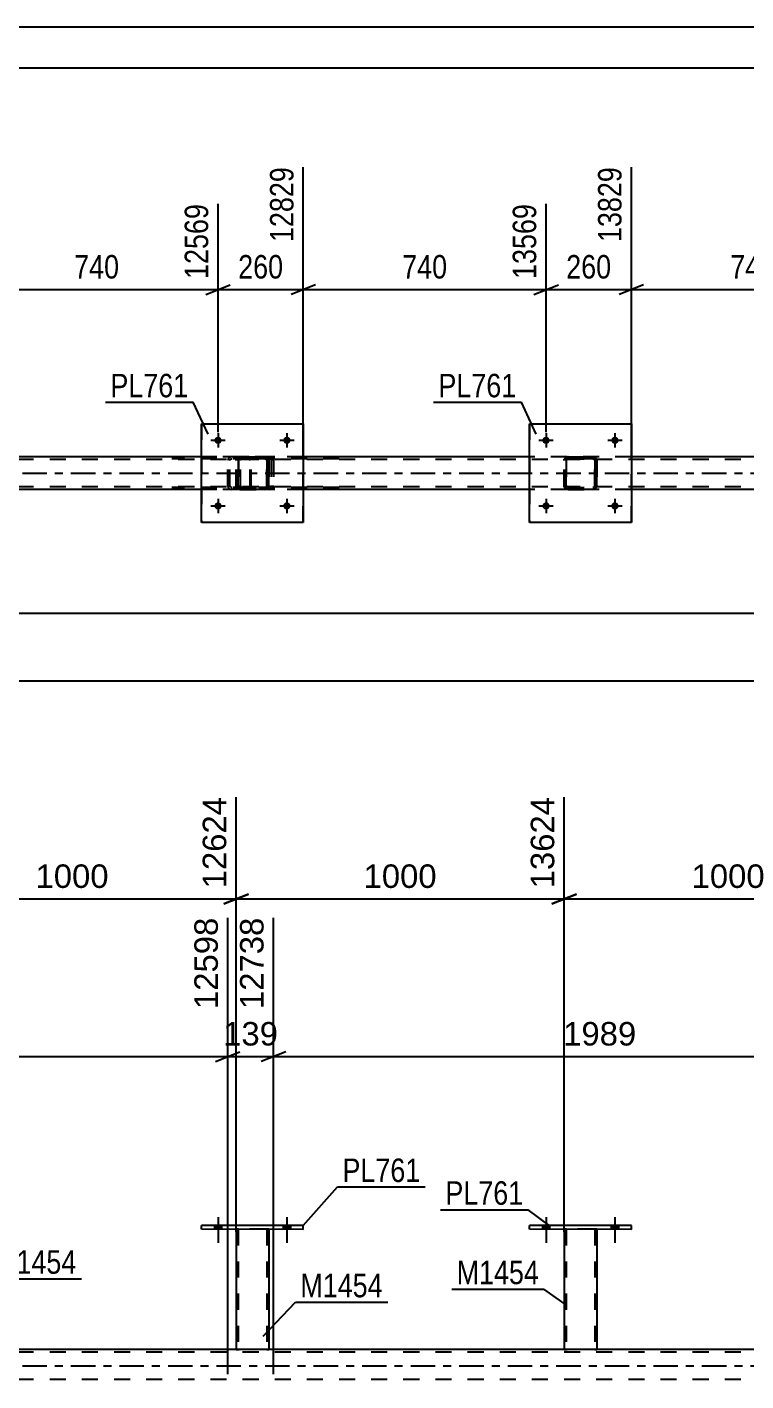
# Model space of a CAD drawing. Header units: millimetres. Extents: x 0 to 841, y 0 to 594.
# Drawn here: x 540.6 to 628.3, y 429 to 594 of the extents above; entities that cross this region are included whole.
import ezdxf

# ---------------------------------------------------------------- set-up
doc = ezdxf.new("R2010")
doc.units = ezdxf.units.MM
doc.linetypes.add('DXK_LINE_DOT2', pattern=[3.9198, 1.9599, -1.9599])
doc.linetypes.add('DXK_LINE_DOT3', pattern=[5.9187, 2.979, -0.9799, 0.9799, -0.9799])
doc.styles.add('Arial', font='ARIAL.TTF', dxfattribs={"height": 0.2})
doc.styles.add('Arial Narrow', font='ARIALN.TTF', dxfattribs={"height": 0.2})

# ---------------------------------------------------------------- blocks, each defined once
blk = doc.blocks.new('Unknown-317306913-1117')
at = {"color": 5, "linetype": 'Continuous'}
for p, q in [((841, 594), (0, 594)), ((836, 589), (5, 589))]:
    blk.add_line(p, q, dxfattribs=at)
blk = doc.blocks.new('Bolt-317306913-2184 - 2138')
at = {"linetype": 'Continuous'}
for points in [[(603.44, 447.46), (604.32, 447.46), (604.32, 447.94), (603.44, 447.94)], [(611.84, 447.45), (612.72, 447.45), (612.72, 447.93), (611.84, 447.93)]]:
    blk.add_hatch(color=1, dxfattribs=at).paths.add_polyline_path(points)
at = {"color": 1, "linetype": 'Continuous'}
for p, q in [((603.88, 448.94), (603.88, 445.82)), ((612.28, 448.93), (612.28, 445.81)), ((603.44, 447.94), (603.44, 447.46)), ((604.32, 447.94), (604.32, 447.46)), ((611.84, 447.93), (611.84, 447.45)), ((612.72, 447.93), (612.72, 447.45))]:
    blk.add_line(p, q, dxfattribs=at)
blk = doc.blocks.new('Part-317306913-2249 - 2138')
at = {"color": 7, "linetype": 'DXK_LINE_DOT2'}
for p, q in [((709.95, 432.5), (113.88, 432.5)), ((570.08, 432.82), (566.08, 432.82)), ((610.08, 432.82), (606.08, 432.82)), ((709.95, 429.14), (113.88, 429.14))]:
    blk.add_line(p, q, dxfattribs=at)
at = {"color": 2, "linetype": 'Continuous'}
for p, q in [((566.08, 432.82), (530.07, 432.82)), ((606.08, 432.82), (570.08, 432.82)), ((646.07, 432.82), (610.08, 432.82))]:
    blk.add_line(p, q, dxfattribs=at)
at = {"color": 7, "linetype": 'DXK_LINE_DOT3'}
blk.add_line((113.88, 430.82), (719.75, 430.82), dxfattribs=at)
blk = doc.blocks.new('Bolt-317306913-2185 - 2138')
at = {"linetype": 'Continuous'}
for points in [[(603.44, 447.46), (604.32, 447.46), (604.32, 447.94), (603.44, 447.94)], [(611.84, 447.45), (612.72, 447.45), (612.72, 447.93), (611.84, 447.93)]]:
    blk.add_hatch(color=1, dxfattribs=at).paths.add_polyline_path(points)
at = {"color": 1, "linetype": 'Continuous'}
for p, q in [((603.88, 448.94), (603.88, 445.82)), ((612.28, 448.93), (612.28, 445.81)), ((603.44, 447.94), (603.44, 447.46)), ((604.32, 447.94), (604.32, 447.46)), ((611.84, 447.93), (611.84, 447.45)), ((612.72, 447.93), (612.72, 447.45))]:
    blk.add_line(p, q, dxfattribs=at)
blk = doc.blocks.new('Bolt-317306913-2186 - 2138')
at = {"linetype": 'Continuous'}
for points in [[(563.44, 447.46), (564.32, 447.46), (564.32, 447.94), (563.44, 447.94)], [(571.84, 447.45), (572.72, 447.45), (572.72, 447.93), (571.84, 447.93)]]:
    blk.add_hatch(color=1, dxfattribs=at).paths.add_polyline_path(points)
at = {"color": 1, "linetype": 'Continuous'}
for p, q in [((563.88, 448.94), (563.88, 445.82)), ((572.28, 448.93), (572.28, 445.81)), ((563.44, 447.94), (563.44, 447.46)), ((564.32, 447.94), (564.32, 447.46)), ((571.84, 447.93), (571.84, 447.45)), ((572.72, 447.93), (572.72, 447.45))]:
    blk.add_line(p, q, dxfattribs=at)
blk = doc.blocks.new('Bolt-317306913-2187 - 2138')
at = {"linetype": 'Continuous'}
for points in [[(563.44, 447.46), (564.32, 447.46), (564.32, 447.94), (563.44, 447.94)], [(571.84, 447.45), (572.72, 447.45), (572.72, 447.93), (571.84, 447.93)]]:
    blk.add_hatch(color=1, dxfattribs=at).paths.add_polyline_path(points)
at = {"color": 1, "linetype": 'Continuous'}
for p, q in [((563.88, 448.94), (563.88, 445.82)), ((572.28, 448.93), (572.28, 445.81)), ((563.44, 447.94), (563.44, 447.46)), ((564.32, 447.94), (564.32, 447.46)), ((571.84, 447.93), (571.84, 447.45)), ((572.72, 447.93), (572.72, 447.45))]:
    blk.add_line(p, q, dxfattribs=at)
blk = doc.blocks.new('Part-317306913-2329 - 2138')
at = {"color": 2, "linetype": 'Continuous'}
for p, q in [((601.88, 447.46), (601.88, 447.94)), ((614.28, 447.93), (601.88, 447.94)), ((614.28, 447.45), (601.88, 447.46)), ((614.28, 447.45), (614.28, 447.93))]:
    blk.add_line(p, q, dxfattribs=at)
blk = doc.blocks.new('Part-317306913-2334 - 2138')
at = {"color": 7, "linetype": 'DXK_LINE_DOT2'}
for p, q in [((606.08, 447.46), (606.08, 447.46)), ((606.08, 447.46), (606.08, 447.45)), ((606.08, 447.45), (606.08, 447.46)), ((606.12, 447.46), (606.08, 447.46)), ((606.08, 447.46), (606.12, 447.46)), ((606.22, 447.46), (606.12, 447.46)), ((606.12, 447.46), (606.22, 447.46)), ((606.34, 447.46), (606.22, 447.46)), ((606.22, 447.46), (606.38, 447.46)), ((606.32, 447.46), (606.32, 447.46)), ((606.32, 447.46), (606.32, 432.82)), ((606.34, 447.46), (606.32, 447.46)), ((606.32, 447.46), (606.34, 447.46)), ((609.78, 447.46), (606.34, 447.46)), ((606.39, 447.46), (606.34, 447.46)), ((606.34, 447.46), (606.39, 447.46)), ((609.78, 447.46), (606.38, 447.46)), ((609.69, 447.46), (606.39, 447.46)), ((606.39, 447.46), (606.47, 447.46)), ((609.77, 447.46), (606.47, 447.46)), ((609.77, 447.46), (609.69, 447.46)), ((609.82, 447.46), (609.77, 447.46)), ((609.77, 447.46), (609.82, 447.46)), ((609.78, 447.46), (609.94, 447.46)), ((609.94, 447.46), (609.78, 447.46)), ((609.84, 447.46), (609.82, 447.46)), ((609.82, 447.46), (609.84, 447.46)), ((609.84, 447.46), (609.84, 447.46)), ((609.84, 447.46), (609.84, 432.81)), ((609.94, 447.46), (610.04, 447.46)), ((610.04, 447.46), (609.94, 447.46)), ((610.04, 447.46), (610.08, 447.46)), ((610.08, 447.46), (610.04, 447.46)), ((610.08, 447.46), (610.08, 447.46)), ((610.08, 447.46), (610.08, 447.45)), ((610.08, 447.45), (610.08, 447.46)), ((606.08, 432.82), (606.11, 432.82)), ((606.11, 432.82), (606.22, 432.82)), ((606.22, 432.82), (606.37, 432.82)), ((606.33, 432.82), (606.32, 432.82)), ((606.32, 432.82), (606.33, 432.82)), ((606.39, 432.82), (606.33, 432.82)), ((606.33, 432.82), (606.37, 432.82)), ((609.84, 432.82), (606.37, 432.82)), ((606.37, 432.82), (606.39, 432.82)), ((609.69, 432.82), (606.39, 432.82)), ((606.39, 432.82), (606.46, 432.82)), ((609.82, 432.81), (606.46, 432.82)), ((609.77, 432.82), (609.69, 432.82)), ((609.82, 432.82), (609.77, 432.82)), ((609.84, 432.82), (609.82, 432.82)), ((609.82, 432.81), (609.84, 432.81)), ((609.84, 432.82), (609.94, 432.82)), ((609.94, 432.82), (610.04, 432.82)), ((610.04, 432.82), (610.08, 432.82))]:
    blk.add_line(p, q, dxfattribs=at)
at = {"color": 2, "linetype": 'Continuous'}
for p, q in [((606.08, 447.45), (606.08, 432.82)), ((610.08, 447.45), (610.08, 432.81)), ((606.11, 432.82), (606.08, 432.82)), ((606.22, 432.82), (606.11, 432.82)), ((606.37, 432.82), (606.22, 432.82)), ((609.78, 432.81), (606.37, 432.82)), ((609.94, 432.81), (609.78, 432.81)), ((610.04, 432.81), (609.94, 432.81)), ((610.08, 432.81), (610.04, 432.81))]:
    blk.add_line(p, q, dxfattribs=at)
blk = doc.blocks.new('Part-317306913-2344 - 2138')
at = {"color": 2, "linetype": 'Continuous'}
for p, q in [((561.88, 447.46), (561.88, 447.94)), ((574.28, 447.93), (561.88, 447.94)), ((574.28, 447.45), (561.88, 447.46)), ((574.28, 447.45), (574.28, 447.93))]:
    blk.add_line(p, q, dxfattribs=at)
blk = doc.blocks.new('Part-317306913-2349 - 2138')
at = {"color": 7, "linetype": 'DXK_LINE_DOT2'}
for p, q in [((566.08, 447.46), (566.08, 447.46)), ((566.08, 447.46), (566.08, 447.45)), ((566.08, 447.45), (566.08, 447.46)), ((566.12, 447.46), (566.08, 447.46)), ((566.08, 447.46), (566.12, 447.46)), ((566.22, 447.46), (566.12, 447.46)), ((566.12, 447.46), (566.22, 447.46)), ((566.34, 447.46), (566.22, 447.46)), ((566.22, 447.46), (566.38, 447.46)), ((566.32, 447.46), (566.32, 447.46)), ((566.32, 447.46), (566.32, 432.82)), ((566.34, 447.46), (566.32, 447.46)), ((566.32, 447.46), (566.34, 447.46)), ((569.78, 447.46), (566.34, 447.46)), ((566.39, 447.46), (566.34, 447.46)), ((566.34, 447.46), (566.39, 447.46)), ((569.78, 447.46), (566.38, 447.46)), ((569.69, 447.46), (566.39, 447.46)), ((566.39, 447.46), (566.47, 447.46)), ((569.77, 447.46), (566.47, 447.46)), ((569.77, 447.46), (569.69, 447.46)), ((569.82, 447.46), (569.77, 447.46)), ((569.77, 447.46), (569.82, 447.46)), ((569.78, 447.46), (569.94, 447.46)), ((569.94, 447.46), (569.78, 447.46)), ((569.84, 447.46), (569.82, 447.46)), ((569.82, 447.46), (569.84, 447.46)), ((569.84, 447.46), (569.84, 447.46)), ((569.84, 447.46), (569.84, 432.81)), ((569.94, 447.46), (570.04, 447.46)), ((570.04, 447.46), (569.94, 447.46)), ((570.04, 447.46), (570.08, 447.46)), ((570.08, 447.46), (570.04, 447.46)), ((570.08, 447.46), (570.08, 447.46)), ((570.08, 447.46), (570.08, 447.45)), ((570.08, 447.45), (570.08, 447.46)), ((566.08, 432.82), (566.11, 432.82)), ((566.11, 432.82), (566.22, 432.82)), ((566.22, 432.82), (566.37, 432.82)), ((566.33, 432.82), (566.32, 432.82)), ((566.32, 432.82), (566.33, 432.82)), ((566.39, 432.82), (566.33, 432.82)), ((566.33, 432.82), (566.37, 432.82)), ((569.84, 432.82), (566.37, 432.82)), ((566.37, 432.82), (566.39, 432.82)), ((569.69, 432.82), (566.39, 432.82)), ((566.39, 432.82), (566.46, 432.82)), ((569.82, 432.81), (566.46, 432.82)), ((569.77, 432.82), (569.69, 432.82)), ((569.82, 432.82), (569.77, 432.82)), ((569.84, 432.82), (569.82, 432.82)), ((569.82, 432.81), (569.84, 432.81)), ((569.84, 432.82), (569.94, 432.82)), ((569.94, 432.82), (570.04, 432.82)), ((570.04, 432.82), (570.08, 432.82))]:
    blk.add_line(p, q, dxfattribs=at)
at = {"color": 2, "linetype": 'Continuous'}
for p, q in [((566.08, 447.45), (566.08, 432.82)), ((570.08, 447.45), (570.08, 432.81)), ((566.11, 432.82), (566.08, 432.82)), ((566.22, 432.82), (566.11, 432.82)), ((566.37, 432.82), (566.22, 432.82)), ((569.78, 432.81), (566.37, 432.82)), ((569.94, 432.81), (569.78, 432.81)), ((570.04, 432.81), (569.94, 432.81)), ((570.08, 432.81), (570.04, 432.81))]:
    blk.add_line(p, q, dxfattribs=at)
blk = doc.blocks.new('Part-317306913-1237 - 1234')
at = {"color": 7, "linetype": 'DXK_LINE_DOT2'}
for p, q in [((566.42, 541.33), (566.38, 541.15)), ((566.65, 541.24), (566.71, 541.32)), ((566.89, 541.63), (566.69, 541.59)), ((566.71, 541.32), (566.79, 541.37)), ((566.79, 541.37), (566.89, 541.39)), ((578.66, 541.63), (566.89, 541.63)), ((578.66, 541.39), (566.89, 541.39)), ((570.32, 541.59), (570.12, 541.63)), ((570.12, 541.39), (570.22, 541.37)), ((570.22, 541.37), (570.3, 541.32)), ((570.3, 541.32), (570.36, 541.24)), ((570.63, 541.15), (570.6, 541.33)), ((566.38, 541.15), (566.38, 538.11)), ((566.63, 541.15), (566.65, 541.24)), ((566.63, 538.11), (566.63, 541.15)), ((570.36, 541.24), (570.38, 541.15)), ((570.38, 541.15), (570.38, 538.11)), ((570.63, 541.15), (570.63, 538.11)), ((566.38, 538.11), (566.39, 538.07)), ((566.39, 538.07), (566.42, 537.92)), ((566.65, 538.02), (566.63, 538.11)), ((566.71, 537.94), (566.65, 538.02)), ((570.36, 538.02), (570.3, 537.94)), ((570.38, 538.11), (570.36, 538.02)), ((570.6, 537.92), (570.63, 538.07)), ((570.63, 538.07), (570.63, 538.11)), ((566.69, 537.66), (566.89, 537.63)), ((566.79, 537.89), (566.71, 537.94)), ((566.89, 537.87), (566.79, 537.89)), ((578.66, 537.87), (566.89, 537.87)), ((578.66, 537.63), (566.89, 537.63)), ((570.22, 537.89), (570.12, 537.87)), ((570.12, 537.63), (570.32, 537.66)), ((570.3, 537.94), (570.22, 537.89))]:
    blk.add_line(p, q, dxfattribs=at)
for centre, start, end in [((566.87, 541.13), 110.7583, 155.68), ((570.14, 541.13), 24.32, 69.2417), ((566.87, 538.13), 204.32, 249.2417), ((570.14, 538.13), 290.7583, 335.68)]:
    blk.add_arc(centre, 0.496, start, end, dxfattribs=at)
blk = doc.blocks.new('Part-317306913-1243 - 1234')
at = {"color": 7, "linetype": 'DXK_LINE_DOT2'}
for p, q in [((567.65, 541.63), (558.25, 541.63)), ((567.65, 541.39), (558.25, 541.39)), ((565.1, 541.33), (565.06, 541.15)), ((565.33, 541.24), (565.39, 541.32)), ((565.56, 541.63), (565.37, 541.59)), ((565.39, 541.32), (565.47, 541.37)), ((565.47, 541.37), (565.56, 541.39)), ((566.38, 541.63), (566.38, 541.39)), ((567.76, 541.59), (567.65, 541.63)), ((567.65, 541.39), (567.71, 541.37)), ((567.71, 541.37), (567.75, 541.32)), ((567.75, 541.32), (567.78, 541.24)), ((567.85, 541.49), (567.76, 541.59)), ((567.9, 541.33), (567.85, 541.49)), ((567.93, 541.15), (567.9, 541.33)), ((565.06, 538.11), (565.06, 541.15)), ((565.31, 541.15), (565.33, 541.24)), ((565.31, 538.11), (565.31, 541.15)), ((567.78, 541.24), (567.79, 541.15)), ((567.79, 538.11), (567.79, 541.15)), ((567.93, 538.11), (567.93, 541.15)), ((565.06, 538.11), (565.07, 538.07)), ((565.07, 538.07), (565.1, 537.92)), ((565.33, 538.02), (565.31, 538.11)), ((565.39, 537.94), (565.33, 538.02)), ((567.78, 538.02), (567.75, 537.94)), ((567.79, 538.11), (567.78, 538.02)), ((567.9, 537.92), (567.93, 538.11)), ((567.65, 537.87), (558.25, 537.87)), ((567.65, 537.63), (558.25, 537.63)), ((565.37, 537.66), (565.56, 537.63)), ((565.47, 537.89), (565.39, 537.94)), ((565.56, 537.87), (565.47, 537.89)), ((566.38, 537.66), (566.38, 537.87)), ((566.38, 537.63), (566.38, 537.66)), ((567.71, 537.89), (567.65, 537.87)), ((567.65, 537.63), (567.76, 537.66)), ((567.75, 537.94), (567.71, 537.89)), ((567.76, 537.66), (567.85, 537.77)), ((567.85, 537.77), (567.9, 537.92))]:
    blk.add_line(p, q, dxfattribs=at)
for centre, start, end in [((565.55, 541.13), 111.1941, 156.1506), ((565.55, 538.12), 203.8494, 248.8059)]:
    blk.add_arc(centre, 0.492, start, end, dxfattribs=at)
blk = doc.blocks.new('Part-317306913-1413 - 1234')
at = {"color": 2, "linetype": 'Continuous'}
for p, q in [((601.88, 533.63), (601.88, 545.63)), ((601.88, 545.63), (601.88, 545.63)), ((601.88, 545.63), (614.28, 545.63)), ((614.28, 545.63), (614.28, 533.63)), ((601.88, 533.63), (601.88, 533.63)), ((614.28, 533.63), (601.88, 533.63))]:
    blk.add_line(p, q, dxfattribs=at)
at = {"color": 7, "linetype": 'DXK_LINE_DOT2'}
for p, q in [((601.88, 545.63), (601.88, 533.63)), ((601.88, 545.63), (601.88, 545.63)), ((614.28, 533.63), (614.28, 545.63)), ((601.88, 533.63), (601.88, 533.63))]:
    blk.add_line(p, q, dxfattribs=at)
blk = doc.blocks.new('Part-317306913-1414 - 1234')
at = {"color": 7, "linetype": 'DXK_LINE_DOT2'}
for p, q in [((606.08, 541.15), (606.11, 541.33)), ((606.12, 541.33), (606.08, 541.15)), ((606.39, 541.32), (606.33, 541.24)), ((606.34, 541.24), (606.39, 541.32)), ((606.37, 541.59), (606.56, 541.63)), ((606.56, 541.63), (606.38, 541.59)), ((606.39, 541.32), (606.47, 541.37)), ((606.46, 541.37), (606.39, 541.32)), ((606.56, 541.39), (606.46, 541.37)), ((606.47, 541.37), (606.56, 541.39)), ((606.56, 541.63), (609.6, 541.63)), ((606.56, 541.63), (606.56, 541.63)), ((606.56, 541.63), (609.6, 541.63)), ((606.56, 541.39), (609.6, 541.39)), ((606.56, 541.39), (606.56, 541.39)), ((609.6, 541.39), (606.56, 541.39)), ((609.6, 541.63), (609.6, 541.63)), ((609.6, 541.63), (609.78, 541.59)), ((609.78, 541.59), (609.6, 541.63)), ((609.6, 541.39), (609.6, 541.39)), ((609.6, 541.39), (609.69, 541.37)), ((609.69, 541.37), (609.6, 541.39)), ((609.69, 541.37), (609.69, 541.37)), ((609.69, 541.37), (609.77, 541.32)), ((609.77, 541.32), (609.69, 541.37)), ((609.77, 541.32), (609.82, 541.24)), ((609.82, 541.24), (609.77, 541.32)), ((610.04, 541.33), (610.08, 541.15)), ((610.08, 541.15), (610.04, 541.33)), ((606.08, 538.11), (606.08, 541.15)), ((606.08, 541.15), (606.08, 541.15)), ((606.08, 538.11), (606.08, 541.15)), ((606.32, 541.15), (606.34, 541.24)), ((606.33, 541.24), (606.32, 541.15)), ((606.32, 538.11), (606.32, 541.15)), ((606.32, 541.15), (606.32, 541.15)), ((606.32, 541.15), (606.32, 538.11)), ((609.82, 541.24), (609.84, 541.15)), ((609.84, 541.15), (609.82, 541.24)), ((609.84, 538.11), (609.84, 541.15)), ((609.84, 541.15), (609.84, 541.15)), ((609.84, 541.15), (609.84, 538.11)), ((610.08, 538.11), (610.08, 541.15)), ((610.08, 541.15), (610.08, 541.15)), ((610.08, 541.15), (610.08, 538.11)), ((606.08, 538.11), (606.08, 538.11)), ((606.11, 537.92), (606.08, 538.11)), ((606.08, 538.11), (606.12, 537.92)), ((606.32, 538.11), (606.32, 538.11)), ((606.34, 538.01), (606.32, 538.11)), ((606.32, 538.11), (606.33, 538.02)), ((606.33, 538.02), (606.39, 537.94)), ((606.39, 537.94), (606.34, 538.01)), ((609.77, 537.94), (609.82, 538.02)), ((609.82, 538.01), (609.77, 537.94)), ((609.84, 538.11), (609.82, 538.01)), ((609.82, 538.02), (609.84, 538.11)), ((609.84, 538.11), (609.84, 538.11)), ((610.08, 538.11), (610.04, 537.92)), ((610.04, 537.92), (610.08, 538.11)), ((610.08, 538.11), (610.08, 538.11)), ((606.37, 537.66), (606.38, 537.66)), ((606.56, 537.63), (606.37, 537.66)), ((606.38, 537.66), (606.56, 537.63)), ((606.47, 537.88), (606.39, 537.94)), ((606.39, 537.94), (606.46, 537.89)), ((606.46, 537.89), (606.56, 537.87)), ((606.56, 537.87), (606.47, 537.88)), ((606.56, 537.87), (609.6, 537.87)), ((606.56, 537.87), (606.56, 537.87)), ((606.56, 537.87), (609.6, 537.87)), ((606.56, 537.63), (609.6, 537.63)), ((606.56, 537.63), (606.56, 537.63)), ((606.56, 537.63), (609.6, 537.63)), ((609.6, 537.87), (609.69, 537.89)), ((609.69, 537.88), (609.6, 537.87)), ((609.6, 537.87), (609.6, 537.87)), ((609.78, 537.66), (609.6, 537.63)), ((609.6, 537.63), (609.78, 537.66)), ((609.6, 537.63), (609.6, 537.63)), ((609.77, 537.94), (609.69, 537.88)), ((609.69, 537.89), (609.77, 537.94))]:
    blk.add_line(p, q, dxfattribs=at)
at = {"color": 7, "linetype": 'DXK_LINE_DOT3'}
blk.add_line((608.08, 539.63), (608.07, 539.63), dxfattribs=at)
at = {"color": 7, "linetype": 'DXK_LINE_DOT2'}
for centre, start, end in [((606.56, 541.15), 112.5, 157.5), ((606.56, 541.15), 112.5, 157.5), ((609.6, 541.15), 22.5, 67.5), ((609.6, 541.15), 22.5, 67.5), ((606.56, 538.11), 202.5, 247.5), ((606.56, 538.11), 202.5, 247.5), ((609.6, 538.11), 292.5, 337.5), ((609.6, 538.11), 292.5, 337.5)]:
    blk.add_arc(centre, 0.48, start, end, dxfattribs=at)
blk = doc.blocks.new('Part-317306913-1391 - 1234')
at = {"color": 7, "linetype": 'DXK_LINE_DOT2'}
for p, q in [((566.08, 541.15), (566.11, 541.33)), ((566.12, 541.33), (566.08, 541.15)), ((566.39, 541.32), (566.33, 541.24)), ((566.34, 541.24), (566.39, 541.32)), ((566.37, 541.59), (566.56, 541.63)), ((566.56, 541.63), (566.38, 541.59)), ((566.39, 541.32), (566.47, 541.37)), ((566.46, 541.37), (566.39, 541.32)), ((566.56, 541.39), (566.46, 541.37)), ((566.47, 541.37), (566.56, 541.39)), ((566.56, 541.63), (569.6, 541.63)), ((566.56, 541.63), (566.56, 541.63)), ((566.56, 541.63), (569.6, 541.63)), ((566.56, 541.39), (569.6, 541.39)), ((566.56, 541.39), (566.56, 541.39)), ((569.6, 541.39), (566.56, 541.39)), ((569.6, 541.63), (569.6, 541.63)), ((569.6, 541.63), (569.78, 541.59)), ((569.78, 541.59), (569.6, 541.63)), ((569.6, 541.39), (569.6, 541.39)), ((569.6, 541.39), (569.69, 541.37)), ((569.69, 541.37), (569.6, 541.39)), ((569.69, 541.37), (569.69, 541.37)), ((569.69, 541.37), (569.77, 541.32)), ((569.77, 541.32), (569.69, 541.37)), ((569.77, 541.32), (569.82, 541.24)), ((569.82, 541.24), (569.77, 541.32)), ((570.04, 541.33), (570.08, 541.15)), ((570.08, 541.15), (570.04, 541.33)), ((566.08, 538.11), (566.08, 541.15)), ((566.08, 541.15), (566.08, 541.15)), ((566.08, 538.11), (566.08, 541.15)), ((566.32, 541.15), (566.34, 541.24)), ((566.33, 541.24), (566.32, 541.15)), ((566.32, 538.11), (566.32, 541.15)), ((566.32, 541.15), (566.32, 541.15)), ((566.32, 541.15), (566.32, 538.11)), ((569.82, 541.24), (569.84, 541.15)), ((569.84, 541.15), (569.82, 541.24)), ((569.84, 538.11), (569.84, 541.15)), ((569.84, 541.15), (569.84, 541.15)), ((569.84, 541.15), (569.84, 538.11)), ((570.08, 538.11), (570.08, 541.15)), ((570.08, 541.15), (570.08, 541.15)), ((570.08, 541.15), (570.08, 538.11)), ((566.08, 538.11), (566.08, 538.11)), ((566.11, 537.92), (566.08, 538.11)), ((566.08, 538.11), (566.12, 537.92)), ((566.32, 538.11), (566.32, 538.11)), ((566.34, 538.01), (566.32, 538.11)), ((566.32, 538.11), (566.33, 538.02)), ((566.33, 538.02), (566.39, 537.94)), ((566.39, 537.94), (566.34, 538.01)), ((569.77, 537.94), (569.82, 538.02)), ((569.82, 538.01), (569.77, 537.94)), ((569.84, 538.11), (569.82, 538.01)), ((569.82, 538.02), (569.84, 538.11)), ((569.84, 538.11), (569.84, 538.11)), ((570.08, 538.11), (570.04, 537.92)), ((570.04, 537.92), (570.08, 538.11)), ((570.08, 538.11), (570.08, 538.11)), ((566.37, 537.66), (566.38, 537.66)), ((566.56, 537.63), (566.37, 537.66)), ((566.38, 537.66), (566.56, 537.63)), ((566.47, 537.88), (566.39, 537.94)), ((566.39, 537.94), (566.46, 537.89)), ((566.46, 537.89), (566.56, 537.87)), ((566.56, 537.87), (566.47, 537.88)), ((566.56, 537.87), (569.6, 537.87)), ((566.56, 537.87), (566.56, 537.87)), ((566.56, 537.87), (569.6, 537.87)), ((566.56, 537.63), (569.6, 537.63)), ((566.56, 537.63), (566.56, 537.63)), ((566.56, 537.63), (569.6, 537.63)), ((569.6, 537.87), (569.69, 537.89)), ((569.69, 537.88), (569.6, 537.87)), ((569.6, 537.87), (569.6, 537.87)), ((569.78, 537.66), (569.6, 537.63)), ((569.6, 537.63), (569.78, 537.66)), ((569.6, 537.63), (569.6, 537.63)), ((569.77, 537.94), (569.69, 537.88)), ((569.69, 537.89), (569.77, 537.94))]:
    blk.add_line(p, q, dxfattribs=at)
at = {"color": 7, "linetype": 'DXK_LINE_DOT3'}
blk.add_line((568.08, 539.63), (568.07, 539.63), dxfattribs=at)
at = {"color": 7, "linetype": 'DXK_LINE_DOT2'}
for centre, start, end in [((566.56, 541.15), 112.5, 157.5), ((566.56, 541.15), 112.5, 157.5), ((569.6, 541.15), 22.5, 67.5), ((569.6, 541.15), 22.5, 67.5), ((566.56, 538.11), 202.5, 247.5), ((566.56, 538.11), 202.5, 247.5), ((569.6, 538.11), 292.5, 337.5), ((569.6, 538.11), 292.5, 337.5)]:
    blk.add_arc(centre, 0.48, start, end, dxfattribs=at)
blk = doc.blocks.new('Part-317306913-1396 - 1234')
at = {"color": 2, "linetype": 'Continuous'}
for p, q in [((561.88, 533.63), (561.88, 545.63)), ((561.88, 545.63), (561.88, 545.63)), ((561.88, 545.63), (574.28, 545.63)), ((574.28, 545.63), (574.28, 533.63)), ((561.88, 533.63), (561.88, 533.63)), ((574.28, 533.63), (561.88, 533.63))]:
    blk.add_line(p, q, dxfattribs=at)
at = {"color": 7, "linetype": 'DXK_LINE_DOT2'}
for p, q in [((561.88, 545.63), (561.88, 533.63)), ((561.88, 545.63), (561.88, 545.63)), ((574.28, 533.63), (574.28, 545.63)), ((561.88, 533.63), (561.88, 533.63))]:
    blk.add_line(p, q, dxfattribs=at)
blk = doc.blocks.new('Part-317306913-1468 - 1234')
at = {"color": 7, "linetype": 'DXK_LINE_DOT2'}
for p, q in [((709.95, 541.31), (113.88, 541.31)), ((574.28, 541.63), (561.88, 541.63)), ((614.28, 541.63), (601.88, 541.63)), ((709.95, 537.95), (113.88, 537.95)), ((574.28, 537.63), (561.88, 537.63)), ((614.28, 537.63), (601.88, 537.63))]:
    blk.add_line(p, q, dxfattribs=at)
at = {"color": 2, "linetype": 'Continuous'}
for p, q in [((561.88, 541.63), (534.28, 541.63)), ((601.88, 541.63), (574.28, 541.63)), ((641.88, 541.63), (614.28, 541.63)), ((561.88, 537.63), (534.28, 537.63)), ((601.88, 537.63), (574.28, 537.63)), ((641.88, 537.63), (614.28, 537.63))]:
    blk.add_line(p, q, dxfattribs=at)
at = {"color": 7, "linetype": 'DXK_LINE_DOT3'}
blk.add_line((113.88, 539.63), (709.95, 539.63), dxfattribs=at)
blk = doc.blocks.new('Bolt-317306913-1498 - 1234')
at = {"linetype": 'Continuous'}
for points in [[(563.44, 535.63), (563.45, 535.72), (563.48, 535.81), (563.53, 535.89), (563.59, 535.95), (563.66, 536.01), (563.75, 536.05), (563.84, 536.06), (563.93, 536.06), (564.02, 536.05), (564.1, 536.01), (564.18, 535.95), (564.24, 535.89), (564.28, 535.81), (564.31, 535.72), (564.32, 535.63), (564.31, 535.54), (564.28, 535.45), (564.24, 535.37), (564.18, 535.3), (564.1, 535.25), (564.02, 535.21), (563.93, 535.19), (563.84, 535.19), (563.75, 535.21), (563.66, 535.25), (563.59, 535.3), (563.53, 535.37), (563.48, 535.45), (563.45, 535.54)], [(571.84, 535.63), (571.85, 535.72), (571.88, 535.81), (571.93, 535.89), (571.99, 535.95), (572.06, 536.01), (572.15, 536.05), (572.24, 536.06), (572.33, 536.06), (572.42, 536.05), (572.5, 536.01), (572.58, 535.95), (572.64, 535.89), (572.68, 535.81), (572.71, 535.72), (572.72, 535.63), (572.71, 535.54), (572.68, 535.45), (572.64, 535.37), (572.58, 535.3), (572.5, 535.25), (572.42, 535.21), (572.33, 535.19), (572.24, 535.19), (572.15, 535.21), (572.06, 535.25), (571.99, 535.3), (571.93, 535.37), (571.88, 535.45), (571.85, 535.54)]]:
    blk.add_hatch(color=1, dxfattribs=at).paths.add_polyline_path(points)
at = {"color": 1, "linetype": 'Continuous'}
for p, q in [((563.88, 536.51), (563.88, 534.75)), ((572.28, 536.51), (572.28, 534.75)), ((563, 535.63), (564.76, 535.63)), ((571.4, 535.63), (573.16, 535.63))]:
    blk.add_line(p, q, dxfattribs=at)
blk = doc.blocks.new('Bolt-317306913-1499 - 1234')
at = {"linetype": 'Continuous'}
for points in [[(563.44, 543.63), (563.45, 543.72), (563.48, 543.81), (563.53, 543.89), (563.59, 543.95), (563.66, 544.01), (563.75, 544.05), (563.84, 544.06), (563.93, 544.06), (564.02, 544.05), (564.1, 544.01), (564.18, 543.95), (564.24, 543.89), (564.28, 543.81), (564.31, 543.72), (564.32, 543.63), (564.31, 543.54), (564.28, 543.45), (564.24, 543.37), (564.18, 543.3), (564.1, 543.25), (564.02, 543.21), (563.93, 543.19), (563.84, 543.19), (563.75, 543.21), (563.66, 543.25), (563.59, 543.3), (563.53, 543.37), (563.48, 543.45), (563.45, 543.54)], [(571.84, 543.63), (571.85, 543.72), (571.88, 543.81), (571.93, 543.89), (571.99, 543.95), (572.06, 544.01), (572.15, 544.05), (572.24, 544.06), (572.33, 544.06), (572.42, 544.05), (572.5, 544.01), (572.58, 543.95), (572.64, 543.89), (572.68, 543.81), (572.71, 543.72), (572.72, 543.63), (572.71, 543.54), (572.68, 543.45), (572.64, 543.37), (572.58, 543.3), (572.5, 543.25), (572.42, 543.21), (572.33, 543.19), (572.24, 543.19), (572.15, 543.21), (572.06, 543.25), (571.99, 543.3), (571.93, 543.37), (571.88, 543.45), (571.85, 543.54)]]:
    blk.add_hatch(color=1, dxfattribs=at).paths.add_polyline_path(points)
at = {"color": 1, "linetype": 'Continuous'}
for p, q in [((563, 543.63), (564.76, 543.63)), ((563.88, 544.51), (563.88, 542.75)), ((571.4, 543.63), (573.16, 543.63)), ((572.28, 544.51), (572.28, 542.75))]:
    blk.add_line(p, q, dxfattribs=at)
blk = doc.blocks.new('Bolt-317306913-1500 - 1234')
at = {"linetype": 'Continuous'}
for points in [[(603.44, 535.63), (603.45, 535.72), (603.48, 535.81), (603.52, 535.89), (603.59, 535.95), (603.66, 536.01), (603.74, 536.05), (603.83, 536.06), (603.93, 536.06), (604.02, 536.05), (604.1, 536.01), (604.18, 535.95), (604.24, 535.89), (604.28, 535.81), (604.31, 535.72), (604.32, 535.63), (604.31, 535.54), (604.28, 535.45), (604.24, 535.37), (604.18, 535.3), (604.1, 535.25), (604.02, 535.21), (603.93, 535.19), (603.83, 535.19), (603.74, 535.21), (603.66, 535.25), (603.59, 535.3), (603.52, 535.37), (603.48, 535.45), (603.45, 535.54)], [(611.84, 535.63), (611.85, 535.72), (611.88, 535.81), (611.92, 535.89), (611.99, 535.95), (612.06, 536.01), (612.14, 536.05), (612.23, 536.06), (612.33, 536.06), (612.42, 536.05), (612.5, 536.01), (612.58, 535.95), (612.64, 535.89), (612.68, 535.81), (612.71, 535.72), (612.72, 535.63), (612.71, 535.54), (612.68, 535.45), (612.64, 535.37), (612.58, 535.3), (612.5, 535.25), (612.42, 535.21), (612.33, 535.19), (612.23, 535.19), (612.14, 535.21), (612.06, 535.25), (611.99, 535.3), (611.92, 535.37), (611.88, 535.45), (611.85, 535.54)]]:
    blk.add_hatch(color=1, dxfattribs=at).paths.add_polyline_path(points)
at = {"color": 1, "linetype": 'Continuous'}
for p, q in [((603.88, 536.51), (603.88, 534.75)), ((612.28, 536.51), (612.28, 534.75)), ((603, 535.63), (604.76, 535.63)), ((611.4, 535.63), (613.16, 535.63))]:
    blk.add_line(p, q, dxfattribs=at)
blk = doc.blocks.new('Bolt-317306913-1501 - 1234')
at = {"linetype": 'Continuous'}
for points in [[(603.44, 543.63), (603.45, 543.72), (603.48, 543.81), (603.52, 543.89), (603.59, 543.95), (603.66, 544.01), (603.74, 544.05), (603.83, 544.06), (603.93, 544.06), (604.02, 544.05), (604.1, 544.01), (604.18, 543.95), (604.24, 543.89), (604.28, 543.81), (604.31, 543.72), (604.32, 543.63), (604.31, 543.54), (604.28, 543.45), (604.24, 543.37), (604.18, 543.3), (604.1, 543.25), (604.02, 543.21), (603.93, 543.19), (603.83, 543.19), (603.74, 543.21), (603.66, 543.25), (603.59, 543.3), (603.52, 543.37), (603.48, 543.45), (603.45, 543.54)], [(611.84, 543.63), (611.85, 543.72), (611.88, 543.81), (611.92, 543.89), (611.99, 543.95), (612.06, 544.01), (612.14, 544.05), (612.23, 544.06), (612.33, 544.06), (612.42, 544.05), (612.5, 544.01), (612.58, 543.95), (612.64, 543.89), (612.68, 543.81), (612.71, 543.72), (612.72, 543.63), (612.71, 543.54), (612.68, 543.45), (612.64, 543.37), (612.58, 543.3), (612.5, 543.25), (612.42, 543.21), (612.33, 543.19), (612.23, 543.19), (612.14, 543.21), (612.06, 543.25), (611.99, 543.3), (611.92, 543.37), (611.88, 543.45), (611.85, 543.54)]]:
    blk.add_hatch(color=1, dxfattribs=at).paths.add_polyline_path(points)
at = {"color": 1, "linetype": 'Continuous'}
for p, q in [((603, 543.63), (604.76, 543.63)), ((603.88, 544.51), (603.88, 542.75)), ((611.4, 543.63), (613.16, 543.63)), ((612.28, 544.51), (612.28, 542.75))]:
    blk.add_line(p, q, dxfattribs=at)
blk = doc.blocks.new('StraightDimension-317306913-3502 - 2138')
at = {"color": 7, "linetype": 'Continuous'}
for p, q in [((565.06, 429.82), (565.06, 485.43)), ((570.63, 429.82), (570.63, 485.43)), ((563.56, 467.91), (566.56, 469.11)), ((572.13, 469.11), (569.13, 467.91)), ((565.06, 468.51), (570.63, 468.51))]:
    blk.add_line(p, q, dxfattribs=at)
at = {"color": 0}
blk.add_wipeout([(571.78, 469.26), (571.78, 473.46), (563.91, 473.46), (563.91, 469.26)], dxfattribs=at)
at = {"color": 3, "style": 'Arial'}
blk.add_text('139', height=2.865, dxfattribs=at).set_placement((564.51, 469.86))
at = {"color": 0, "linetype": 'Continuous'}
blk.add_wipeout([(570.03, 486.03), (565.83, 486.03), (565.83, 473.71), (570.03, 473.71)], dxfattribs=at)
at = {"color": 3, "linetype": 'Continuous', "style": 'Arial'}
blk.add_text('12738', height=2.865, rotation=90.0002, dxfattribs=at).set_placement((569.43, 474.31))
blk = doc.blocks.new('StraightDimension-317306913-3260 - 2138')
at = {"color": 7, "linetype": 'Continuous'}
for p, q in [((757.71, 446.92), (756.51, 449.92)), ((705.12, 448.42), (759.51, 448.42)), ((757.11, 297.21), (757.11, 448.42)), ((756.51, 298.71), (757.71, 295.71)), ((614.64, 297.21), (759.51, 297.21))]:
    blk.add_line(p, q, dxfattribs=at)
at = {"color": 0}
blk.add_wipeout([(756.36, 377.86), (752.16, 377.86), (752.16, 367.77), (756.36, 367.77)], dxfattribs=at)
at = {"color": 3, "style": 'Arial'}
blk.add_text('3780', height=2.865, rotation=90.0002, dxfattribs=at).set_placement((755.76, 368.37))
blk = doc.blocks.new('StraightDimension-317306913-3501 - 2138')
at = {"color": 7, "linetype": 'Continuous'}
for p, q in [((570.63, 429.82), (570.63, 485.43)), ((650.19, 429.82), (650.19, 485.43)), ((572.13, 469.11), (569.13, 467.91)), ((648.69, 467.91), (651.69, 469.11)), ((570.63, 468.51), (650.19, 468.51))]:
    blk.add_line(p, q, dxfattribs=at)
at = {"color": 0, "linetype": 'Continuous'}
blk.add_wipeout([(649.59, 486.03), (645.39, 486.03), (645.39, 473.71), (649.59, 473.71)], dxfattribs=at)
at = {"color": 0}
blk.add_wipeout([(615.46, 469.26), (615.46, 473.46), (605.37, 473.46), (605.37, 469.26)], dxfattribs=at)
at = {"color": 3, "linetype": 'Continuous', "style": 'Arial'}
blk.add_text('14727', height=2.865, rotation=90.0002, dxfattribs=at).set_placement((648.99, 474.31))
at = {"color": 3, "style": 'Arial'}
blk.add_text('1989', height=2.865, dxfattribs=at).set_placement((605.97, 469.86))
blk = doc.blocks.new('StraightDimension-317306913-3503 - 2138')
at = {"color": 7, "linetype": 'Continuous'}
for p, q in [((485.5, 429.82), (485.5, 485.43)), ((565.06, 429.82), (565.06, 485.43)), ((487, 469.11), (484, 467.91)), ((563.56, 467.91), (566.56, 469.11)), ((485.5, 468.51), (565.06, 468.51))]:
    blk.add_line(p, q, dxfattribs=at)
at = {"color": 0, "linetype": 'Continuous'}
blk.add_wipeout([(564.46, 486.03), (560.26, 486.03), (560.26, 473.71), (564.46, 473.71)], dxfattribs=at)
at = {"color": 0}
blk.add_wipeout([(530.33, 469.26), (530.33, 473.46), (520.23, 473.46), (520.23, 469.26)], dxfattribs=at)
at = {"color": 3, "linetype": 'Continuous', "style": 'Arial'}
blk.add_text('12598', height=2.865, rotation=90.0002, dxfattribs=at).set_placement((563.86, 474.31))
at = {"color": 3, "style": 'Arial'}
blk.add_text('1989', height=2.865, dxfattribs=at).set_placement((520.83, 469.86))
blk = doc.blocks.new('StraightDimension-317306913-8545 - 2138')
at = {"color": 7, "linetype": 'Continuous'}
for p, q in [((526.08, 447.17), (526.08, 500.14)), ((566.08, 447.15), (566.08, 500.14)), ((527.58, 488.32), (524.58, 487.12)), ((526.08, 487.72), (566.08, 487.72)), ((564.58, 487.12), (567.58, 488.32))]:
    blk.add_line(p, q, dxfattribs=at)
at = {"color": 0, "linetype": 'Continuous'}
blk.add_wipeout([(565.48, 500.74), (561.28, 500.74), (561.28, 488.42), (565.48, 488.42)], dxfattribs=at)
at = {"color": 0}
blk.add_wipeout([(551.13, 488.47), (551.13, 492.67), (541.03, 492.67), (541.03, 488.47)], dxfattribs=at)
at = {"color": 3, "linetype": 'Continuous', "style": 'Arial'}
blk.add_text('12624', height=2.865, rotation=90.0002, dxfattribs=at).set_placement((564.88, 489.02))
at = {"color": 3, "style": 'Arial'}
blk.add_text('1000', height=2.865, dxfattribs=at).set_placement((541.63, 489.07))
blk = doc.blocks.new('StraightDimension-317306913-8543 - 2138')
at = {"color": 7, "linetype": 'Continuous'}
for p, q in [((606.08, 447.13), (606.08, 500.14)), ((646.08, 445.97), (646.08, 500.14)), ((607.58, 488.32), (604.58, 487.12)), ((606.08, 487.72), (646.08, 487.72)), ((644.58, 487.12), (647.58, 488.32))]:
    blk.add_line(p, q, dxfattribs=at)
at = {"color": 0, "linetype": 'Continuous'}
blk.add_wipeout([(645.48, 500.74), (641.28, 500.74), (641.28, 488.42), (645.48, 488.42)], dxfattribs=at)
at = {"color": 0}
blk.add_wipeout([(631.13, 488.47), (631.13, 492.67), (621.03, 492.67), (621.03, 488.47)], dxfattribs=at)
at = {"color": 3, "linetype": 'Continuous', "style": 'Arial'}
blk.add_text('14624', height=2.865, rotation=90.0002, dxfattribs=at).set_placement((644.88, 489.02))
at = {"color": 3, "style": 'Arial'}
blk.add_text('1000', height=2.865, dxfattribs=at).set_placement((621.63, 489.07))
blk = doc.blocks.new('StraightDimension-317306913-8544 - 2138')
at = {"color": 7, "linetype": 'Continuous'}
for p, q in [((566.08, 447.15), (566.08, 500.14)), ((606.08, 447.13), (606.08, 500.14)), ((567.58, 488.32), (564.58, 487.12)), ((566.08, 487.72), (606.08, 487.72)), ((604.58, 487.12), (607.58, 488.32))]:
    blk.add_line(p, q, dxfattribs=at)
at = {"color": 0, "linetype": 'Continuous'}
blk.add_wipeout([(605.48, 500.74), (601.28, 500.74), (601.28, 488.42), (605.48, 488.42)], dxfattribs=at)
at = {"color": 0}
blk.add_wipeout([(591.13, 488.47), (591.13, 492.67), (581.03, 492.67), (581.03, 488.47)], dxfattribs=at)
at = {"color": 3, "linetype": 'Continuous', "style": 'Arial'}
blk.add_text('13624', height=2.865, rotation=90.0002, dxfattribs=at).set_placement((604.88, 489.02))
at = {"color": 3, "style": 'Arial'}
blk.add_text('1000', height=2.865, dxfattribs=at).set_placement((581.63, 489.07))
blk = doc.blocks.new('StraightDimension-317306913-2066 - 1234')
at = {"color": 7, "linetype": 'Continuous'}
blk.add_line((76.76, 514.32), (709.95, 514.32), dxfattribs=at)
blk = doc.blocks.new('StraightDimension-317306913-13722 - 1234')
at = {"color": 7, "linetype": 'Continuous'}
blk.add_line((144.7, 522.56), (709.95, 522.56), dxfattribs=at)
blk = doc.blocks.new('StraightDimension-317306913-21018 - 1234')
at = {"color": 7, "linetype": 'Continuous'}
for p, q in [((614.28, 542.63), (614.28, 576.94)), ((643.88, 544.63), (643.88, 572.44)), ((615.78, 562.6), (612.78, 561.4)), ((614.28, 562), (643.88, 562)), ((642.38, 561.4), (645.38, 562.6))]:
    blk.add_line(p, q, dxfattribs=at)
at = {"color": 0, "linetype": 'Continuous'}
blk.add_wipeout([(643.28, 573.04), (639.08, 573.04), (639.08, 562.7), (643.28, 562.7)], dxfattribs=at)
at = {"color": 0}
blk.add_wipeout([(632.42, 562.75), (632.42, 566.95), (625.74, 566.95), (625.74, 562.75)], dxfattribs=at)
at = {"color": 3, "linetype": 'Continuous', "style": 'Arial Narrow'}
blk.add_text('14569', height=2.863, rotation=90.0002, dxfattribs=at).set_placement((642.68, 563.3))
at = {"color": 3, "style": 'Arial Narrow'}
blk.add_text('740', height=2.863, dxfattribs=at).set_placement((626.34, 563.35))
blk = doc.blocks.new('StraightDimension-317306913-21019 - 1234')
at = {"color": 7, "linetype": 'Continuous'}
for p, q in [((614.28, 542.63), (614.28, 576.94)), ((603.88, 544.63), (603.88, 572.44)), ((602.38, 561.4), (605.38, 562.6)), ((603.88, 562), (614.28, 562)), ((615.78, 562.6), (612.78, 561.4))]:
    blk.add_line(p, q, dxfattribs=at)
at = {"color": 0}
blk.add_wipeout([(612.42, 562.75), (612.42, 566.95), (605.74, 566.95), (605.74, 562.75)], dxfattribs=at)
at = {"color": 3, "style": 'Arial Narrow'}
blk.add_text('260', height=2.863, dxfattribs=at).set_placement((606.34, 563.35))
at = {"color": 0, "linetype": 'Continuous'}
blk.add_wipeout([(613.68, 577.54), (609.48, 577.54), (609.48, 567.2), (613.68, 567.2)], dxfattribs=at)
at = {"color": 3, "linetype": 'Continuous', "style": 'Arial Narrow'}
blk.add_text('13829', height=2.863, rotation=90.0002, dxfattribs=at).set_placement((613.08, 567.8))
blk = doc.blocks.new('StraightDimension-317306913-21020 - 1234')
at = {"color": 7, "linetype": 'Continuous'}
for p, q in [((574.28, 542.63), (574.28, 576.94)), ((603.88, 544.63), (603.88, 572.44)), ((575.78, 562.6), (572.78, 561.4)), ((574.28, 562), (603.88, 562)), ((602.38, 561.4), (605.38, 562.6))]:
    blk.add_line(p, q, dxfattribs=at)
at = {"color": 0, "linetype": 'Continuous'}
blk.add_wipeout([(603.28, 573.04), (599.08, 573.04), (599.08, 562.7), (603.28, 562.7)], dxfattribs=at)
at = {"color": 0}
blk.add_wipeout([(592.42, 562.75), (592.42, 566.95), (585.74, 566.95), (585.74, 562.75)], dxfattribs=at)
at = {"color": 3, "linetype": 'Continuous', "style": 'Arial Narrow'}
blk.add_text('13569', height=2.863, rotation=90.0002, dxfattribs=at).set_placement((602.68, 563.3))
at = {"color": 3, "style": 'Arial Narrow'}
blk.add_text('740', height=2.863, dxfattribs=at).set_placement((586.34, 563.35))
blk = doc.blocks.new('StraightDimension-317306913-21021 - 1234')
at = {"color": 7, "linetype": 'Continuous'}
for p, q in [((574.28, 542.63), (574.28, 576.94)), ((563.88, 544.63), (563.88, 572.44)), ((562.38, 561.4), (565.38, 562.6)), ((563.88, 562), (574.28, 562)), ((575.78, 562.6), (572.78, 561.4))]:
    blk.add_line(p, q, dxfattribs=at)
at = {"color": 0}
blk.add_wipeout([(572.42, 562.75), (572.42, 566.95), (565.74, 566.95), (565.74, 562.75)], dxfattribs=at)
at = {"color": 3, "style": 'Arial Narrow'}
blk.add_text('260', height=2.863, dxfattribs=at).set_placement((566.34, 563.35))
at = {"color": 0, "linetype": 'Continuous'}
blk.add_wipeout([(573.68, 577.54), (569.48, 577.54), (569.48, 567.2), (573.68, 567.2)], dxfattribs=at)
at = {"color": 3, "linetype": 'Continuous', "style": 'Arial Narrow'}
blk.add_text('12829', height=2.863, rotation=90.0002, dxfattribs=at).set_placement((573.08, 567.8))
blk = doc.blocks.new('StraightDimension-317306913-21022 - 1234')
at = {"color": 7, "linetype": 'Continuous'}
for p, q in [((534.28, 542.63), (534.28, 576.94)), ((563.88, 544.63), (563.88, 572.44)), ((535.78, 562.6), (532.78, 561.4)), ((534.28, 562), (563.88, 562)), ((562.38, 561.4), (565.38, 562.6))]:
    blk.add_line(p, q, dxfattribs=at)
at = {"color": 0, "linetype": 'Continuous'}
blk.add_wipeout([(563.28, 573.04), (559.08, 573.04), (559.08, 562.7), (563.28, 562.7)], dxfattribs=at)
at = {"color": 0}
blk.add_wipeout([(552.42, 562.75), (552.42, 566.95), (545.74, 566.95), (545.74, 562.75)], dxfattribs=at)
at = {"color": 3, "linetype": 'Continuous', "style": 'Arial Narrow'}
blk.add_text('12569', height=2.863, rotation=90.0002, dxfattribs=at).set_placement((562.68, 563.3))
at = {"color": 3, "style": 'Arial Narrow'}
blk.add_text('740', height=2.863, dxfattribs=at).set_placement((546.34, 563.35))
blk = doc.blocks.new('Mark-317306913-2340 - 2138')
at = {"color": 0}
blk.add_wipeout([(588.56, 453.22), (588.56, 456.22), (579.06, 456.22), (579.06, 453.22)], dxfattribs=at)
blk.add_wipeout([(588.56, 453.22), (588.56, 456.22), (579.06, 456.22), (579.06, 453.22)], dxfattribs=at)
at = {"color": 30, "linetype": 'Continuous'}
for p, q in [((574.28, 447.93), (578.46, 452.62)), ((578.46, 452.62), (589.16, 452.62))]:
    blk.add_line(p, q, dxfattribs=at)
at = {"color": 3, "style": 'Arial Narrow'}
blk.add_text('PL761', height=2.863, dxfattribs=at).set_placement((579.06, 453.22))
blk = doc.blocks.new('Mark-317306913-2325 - 2138')
at = {"color": 0}
blk.add_wipeout([(601.12, 450.45), (601.12, 453.45), (591.61, 453.45), (591.61, 450.45)], dxfattribs=at)
blk.add_wipeout([(601.12, 450.45), (601.12, 453.45), (591.61, 453.45), (591.61, 450.45)], dxfattribs=at)
at = {"color": 30, "linetype": 'Continuous'}
for p in [(591.01, 449.85), (604.37, 447.83)]:
    blk.add_line(p, (601.72, 449.85), dxfattribs=at)
at = {"color": 3, "style": 'Arial Narrow'}
blk.add_text('PL761', height=2.863, dxfattribs=at).set_placement((591.61, 450.45))
blk = doc.blocks.new('Mark-317306913-2330 - 2138')
at = {"color": 0}
blk.add_wipeout([(603.03, 440.77), (603.03, 443.77), (592.98, 443.77), (592.98, 440.77)], dxfattribs=at)
blk.add_wipeout([(603.03, 440.77), (603.03, 443.77), (592.98, 443.77), (592.98, 440.77)], dxfattribs=at)
at = {"color": 30, "linetype": 'Continuous'}
for p in [(592.38, 440.17), (606.22, 438.32)]:
    blk.add_line(p, (603.63, 440.17), dxfattribs=at)
at = {"color": 3, "style": 'Arial Narrow'}
blk.add_text('M1454', height=2.863, dxfattribs=at).set_placement((592.98, 440.77))
blk = doc.blocks.new('Mark-317306913-2345 - 2138')
at = {"color": 0}
blk.add_wipeout([(583.97, 439.17), (583.97, 442.17), (573.92, 442.17), (573.92, 439.17)], dxfattribs=at)
blk.add_wipeout([(583.97, 439.17), (583.97, 442.17), (573.92, 442.17), (573.92, 439.17)], dxfattribs=at)
at = {"color": 30, "linetype": 'Continuous'}
for p, q in [((569.4, 434.44), (573.32, 438.57)), ((573.32, 438.57), (584.57, 438.57))]:
    blk.add_line(p, q, dxfattribs=at)
at = {"color": 3, "style": 'Arial Narrow'}
blk.add_text('M1454', height=2.863, dxfattribs=at).set_placement((573.92, 439.17))
blk = doc.blocks.new('Mark-317306913-2355 - 2138')
at = {"color": 0}
blk.add_wipeout([(546.62, 442.04), (546.62, 445.04), (536.57, 445.04), (536.57, 442.04)], dxfattribs=at)
blk.add_wipeout([(546.62, 442.04), (546.62, 445.04), (536.57, 445.04), (536.57, 442.04)], dxfattribs=at)
at = {"color": 30, "linetype": 'Continuous'}
for p, q in [((529, 435.73), (535.97, 441.44)), ((535.97, 441.44), (547.22, 441.44))]:
    blk.add_line(p, q, dxfattribs=at)
at = {"color": 3, "style": 'Arial Narrow'}
blk.add_text('M1454', height=2.863, dxfattribs=at).set_placement((536.57, 442.04))
blk = doc.blocks.new('Mark-317306913-1392 - 1234')
at = {"color": 0}
blk.add_wipeout([(560.27, 548.87), (560.27, 551.87), (550.76, 551.87), (550.76, 548.87)], dxfattribs=at)
blk.add_wipeout([(560.27, 548.87), (560.27, 551.87), (550.76, 551.87), (550.76, 548.87)], dxfattribs=at)
at = {"color": 30, "linetype": 'Continuous'}
for p in [(550.16, 548.27), (562.69, 544.37)]:
    blk.add_line(p, (560.87, 548.27), dxfattribs=at)
at = {"color": 3, "style": 'Arial Narrow'}
blk.add_text('PL761', height=2.863, dxfattribs=at).set_placement((550.76, 548.87))
blk = doc.blocks.new('Mark-317306913-1409 - 1234')
at = {"color": 0}
blk.add_wipeout([(600.27, 548.87), (600.27, 551.87), (590.76, 551.87), (590.76, 548.87)], dxfattribs=at)
blk.add_wipeout([(600.27, 548.87), (600.27, 551.87), (590.76, 551.87), (590.76, 548.87)], dxfattribs=at)
at = {"color": 30, "linetype": 'Continuous'}
for p in [(590.16, 548.27), (602.69, 544.37)]:
    blk.add_line(p, (600.87, 548.27), dxfattribs=at)
at = {"color": 3, "style": 'Arial Narrow'}
blk.add_text('PL761', height=2.863, dxfattribs=at).set_placement((590.76, 548.87))

msp = doc.modelspace()

# ---------------------------------------------------------------- block references
for name in ['Unknown-317306913-1117', 'Part-317306913-1396 - 1234', 'Part-317306913-1413 - 1234', 'Bolt-317306913-1499 - 1234', 'Bolt-317306913-1501 - 1234', 'Part-317306913-1468 - 1234', 'Part-317306913-1243 - 1234', 'Part-317306913-1391 - 1234', 'Part-317306913-1237 - 1234', 'Part-317306913-1414 - 1234', 'Bolt-317306913-1498 - 1234', 'Bolt-317306913-1500 - 1234', 'Bolt-317306913-2186 - 2138', 'Bolt-317306913-2187 - 2138', 'Bolt-317306913-2184 - 2138', 'Bolt-317306913-2185 - 2138', 'Part-317306913-2344 - 2138', 'Part-317306913-2349 - 2138', 'Part-317306913-2329 - 2138', 'Part-317306913-2334 - 2138', 'Part-317306913-2249 - 2138']:
    msp.add_blockref(name, (0, 0))

# ---------------------------------------------------------------- next in the draw order: block references
for name in ['StraightDimension-317306913-21018 - 1234', 'StraightDimension-317306913-2066 - 1234', 'StraightDimension-317306913-3502 - 2138', 'StraightDimension-317306913-3260 - 2138']:
    msp.add_blockref(name, (0, 0))

# ---------------------------------------------------------------- next in the draw order: block references
for name in ['StraightDimension-317306913-21019 - 1234', 'StraightDimension-317306913-13722 - 1234', 'StraightDimension-317306913-3503 - 2138', 'StraightDimension-317306913-3501 - 2138']:
    msp.add_blockref(name, (0, 0))

# ---------------------------------------------------------------- next in the draw order: block references
for name in ['StraightDimension-317306913-21020 - 1234', 'StraightDimension-317306913-8545 - 2138', 'StraightDimension-317306913-8543 - 2138', 'Mark-317306913-2355 - 2138', 'Mark-317306913-2330 - 2138', 'Mark-317306913-2345 - 2138']:
    msp.add_blockref(name, (0, 0))

# ---------------------------------------------------------------- next in the draw order: block references
for name in ['StraightDimension-317306913-21021 - 1234', 'Mark-317306913-1409 - 1234', 'StraightDimension-317306913-8544 - 2138']:
    msp.add_blockref(name, (0, 0))

# ---------------------------------------------------------------- next in the draw order: block references
for name in ['StraightDimension-317306913-21022 - 1234', 'Mark-317306913-2340 - 2138', 'Mark-317306913-2325 - 2138']:
    msp.add_blockref(name, (0, 0))

# ---------------------------------------------------------------- next in the draw order: block references
msp.add_blockref('Mark-317306913-1392 - 1234', (0, 0))

doc.saveas('drawing.dxf')
